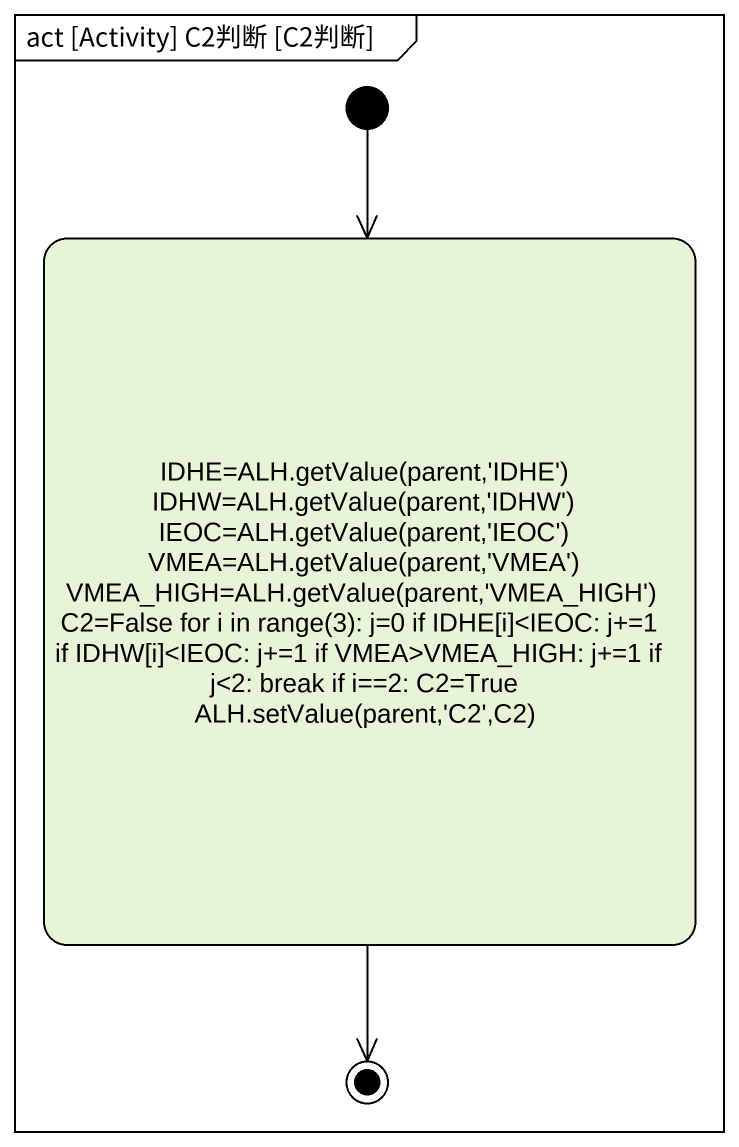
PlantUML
@startuml
mainframe act [Activity] C2判断 [C2判断]
hide empty description
state "IDHE=ALH.getValue(parent,'IDHE') IDHW=ALH.getValue(parent,'IDHW') IEOC=ALH.getValue(parent,'IEOC') VMEA=ALH.getValue(parent,'VMEA') VMEA_HIGH=ALH.getValue(parent,'VMEA_HIGH') C2=False for i in range(3): j=0 if IDHE[i]<IEOC: j+=1 if IDHW[i]<IEOC: j+=1 if VMEA>VMEA_HIGH: j+=1 if j<2: break if i==2: C2=True ALH.setValue(parent,'C2',C2)" as IDHE_ALH_getValue_parent
[*] --> IDHE_ALH_getValue_parent
IDHE_ALH_getValue_parent --> [*]
@enduml
